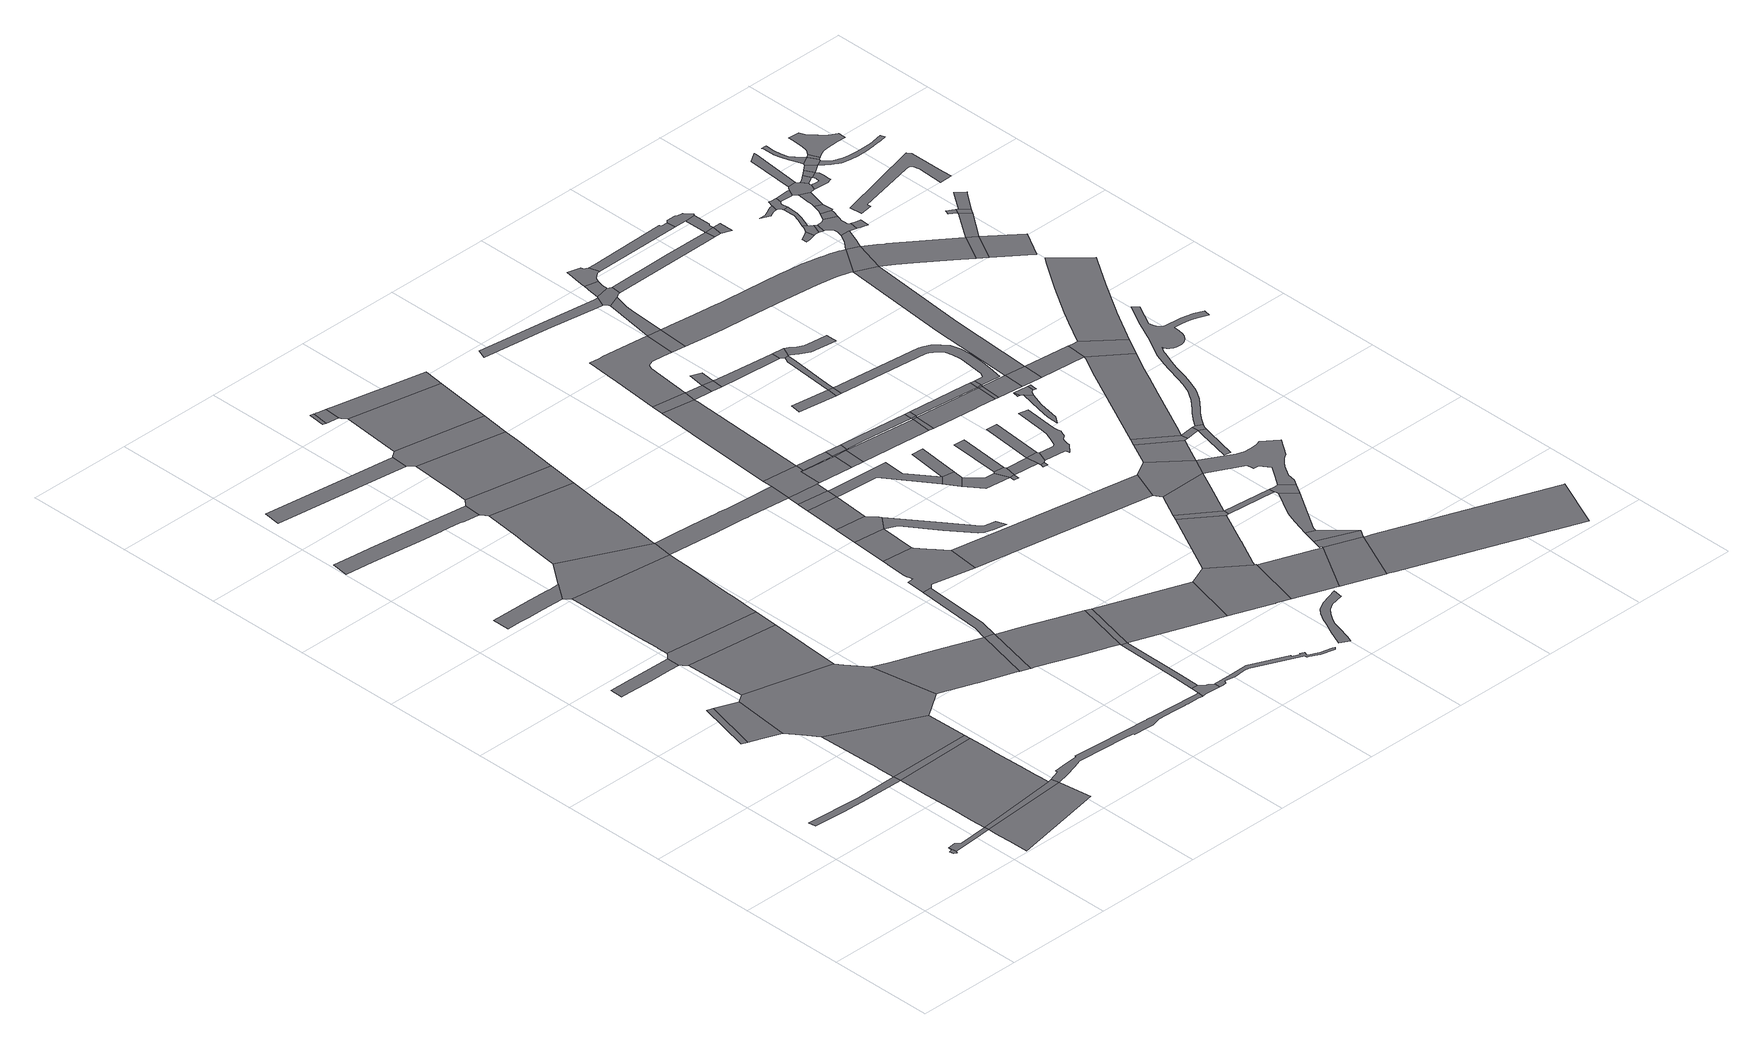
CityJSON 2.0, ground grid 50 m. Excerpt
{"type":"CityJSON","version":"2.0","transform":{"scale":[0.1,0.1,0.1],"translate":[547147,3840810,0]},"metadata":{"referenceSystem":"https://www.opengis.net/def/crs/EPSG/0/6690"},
"CityObjects":{
"road1":{"type":"Road","geometry":[{"type":"MultiSurface","lod":"1","boundaries":[[[0,1,2,3,4,5]]]}]},
"road2":{"type":"Road","attributes":{"RoadStructureAttribute.sectionType":"1"},"geometry":[{"type":"MultiSurface","lod":"1","boundaries":[[[6,7,0,5,8,9,10]]]}]},
"road3":{"type":"Road","attributes":{"RoadStructureAttribute.sectionType":"1"},"geometry":[{"type":"MultiSurface","lod":"1","boundaries":[[[11,12,13,14,15,16,17]]]}]},
"road4":{"type":"Road","geometry":[{"type":"MultiSurface","lod":"1","boundaries":[[[18,19,20,21]]]}]},
"road5":{"type":"Road","attributes":{"RoadStructureAttribute.sectionType":"1"},"geometry":[{"type":"MultiSurface","lod":"1","boundaries":[[[21,20,22,23,24]]]}]},
"road6":{"type":"Road","attributes":{"RoadStructureAttribute.sectionType":"1"},"geometry":[{"type":"MultiSurface","lod":"1","boundaries":[[[25,9,26,27,28,29,30,31]]]}]},
"road7":{"type":"Road","geometry":[{"type":"MultiSurface","lod":"1","boundaries":[[[32,33,10,9,25]]]}]},
"road8":{"type":"Road","attributes":{"RoadStructureAttribute.sectionType":"1"},"geometry":[{"type":"MultiSurface","lod":"1","boundaries":[[[34,35,36,37,38,39,40,41,42,43,10,33]]]}]},
"road9":{"type":"Road","attributes":{"RoadStructureAttribute.sectionType":"1"},"geometry":[{"type":"MultiSurface","lod":"1","boundaries":[[[44,45,46,47,48,49,50,51,52]]]}]},
"road10":{"type":"Road","geometry":[{"type":"MultiSurface","lod":"1","boundaries":[[[17,16,40,39,53]]]}]},
"road11":{"type":"Road","attributes":{"RoadStructureAttribute.sectionType":"1"},"geometry":[{"type":"MultiSurface","lod":"1","boundaries":[[[54,55,56,57,58,59,17,53,60]]]}]},
"road12":{"type":"Road","attributes":{"RoadStructureAttribute.sectionType":"1"},"geometry":[{"type":"MultiSurface","lod":"1","boundaries":[[[61,62,63,64,65,66,67,68,69,70,71,72]]]}]},
"road13":{"type":"Road","geometry":[{"type":"MultiSurface","lod":"1","boundaries":[[[73,74,75,24,23,76,54,60,77,78,79,80,81,82]]]}]},
"road14":{"type":"Road","attributes":{"RoadStructureAttribute.sectionType":"1"},"geometry":[{"type":"MultiSurface","lod":"1","boundaries":[[[83,73,82,84]]]}]},
"road15":{"type":"Road","geometry":[{"type":"MultiSurface","lod":"1","boundaries":[[[85,86,87,52,51,88,89,83,84,90,91]]]}]},
"road16":{"type":"Road","attributes":{"RoadStructureAttribute.sectionType":"1"},"geometry":[{"type":"MultiSurface","lod":"1","boundaries":[[[92,93,94,95,96,97,98,99,100,101,102,103,104,105,106,107,108,109,110,111,112,113]]]}]},
"road17":{"type":"Road","attributes":{"RoadStructureAttribute.sectionType":"1"},"geometry":[{"type":"MultiSurface","lod":"1","boundaries":[[[114,115,116,117,118,85,91,119,120,121,122,123,124,125,126,127,128]]]}]},
"road18":{"type":"Road","attributes":{"RoadStructureAttribute.sectionType":"1"},"geometry":[{"type":"MultiSurface","lod":"1","boundaries":[[[129,130,131,132,133,134]]]}]},
"road19":{"type":"Road","attributes":{"RoadStructureAttribute.sectionType":"1"},"geometry":[{"type":"MultiSurface","lod":"1","boundaries":[[[135,136,137,138,139,140,141,142,143,144,145,146,147,148,32,25,149,150,151,152,153,154,155,156,157,158,159,160,161,162,163,164,165,166,167,168]]]}]},
"road20":{"type":"Road","geometry":[{"type":"MultiSurface","lod":"1","boundaries":[[[169,170,72,71,114,128,171]]]}]},
"road21":{"type":"Road","attributes":{"RoadStructureAttribute.sectionType":"1"},"geometry":[{"type":"MultiSurface","lod":"1","boundaries":[[[172,173,174,175,176,177,178,80,79,179,180,181,182,183,184,185,186,187]]]}]},
"road22":{"type":"Road","attributes":{"RoadStructureAttribute.sectionType":"1"},"geometry":[{"type":"MultiSurface","lod":"1","boundaries":[[[188,189,190,191,192,193,169,171,194,195,196,197]]]}]},
"road23":{"type":"Road","geometry":[{"type":"MultiSurface","lod":"1","boundaries":[[[187,186,198,199,200]]]}]},
"road24":{"type":"Road","geometry":[{"type":"MultiSurface","lod":"1","boundaries":[[[201,202,113,112,203,188,197,204,205,206]]]}]},
"road25":{"type":"Road","geometry":[{"type":"MultiSurface","lod":"1","boundaries":[[[207,208,209,210]]]}]},
"road26":{"type":"Road","attributes":{"RoadStructureAttribute.sectionType":"1"},"geometry":[{"type":"MultiSurface","lod":"1","boundaries":[[[211,212,213,210,209,214,215]]]}]},
"road27":{"type":"Road","attributes":{"RoadStructureAttribute.sectionType":"1"},"geometry":[{"type":"MultiSurface","lod":"1","boundaries":[[[216,217,218,201,206,219,220]]]}]},
"road28":{"type":"Road","attributes":{"RoadStructureAttribute.sectionType":"1"},"geometry":[{"type":"MultiSurface","lod":"1","boundaries":[[[221,222,187,200,223,224,225]]]}]},
"road29":{"type":"Road","geometry":[{"type":"MultiSurface","lod":"1","boundaries":[[[226,168,167,227,228,229,230,231,232,233]]]}]},
"road30":{"type":"Road","attributes":{"RoadStructureAttribute.sectionType":"1"},"geometry":[{"type":"MultiSurface","lod":"1","boundaries":[[[234,235,236,237,199,198,238,239,240,241,242,243,244]]]}]},
"road31":{"type":"Road","attributes":{"RoadStructureAttribute.sectionType":"1"},"geometry":[{"type":"MultiSurface","lod":"1","boundaries":[[[245,246,226,233,247,248]]]}]},
"road32":{"type":"Road","geometry":[{"type":"MultiSurface","lod":"1","boundaries":[[[249,250,251,134,133,252,253,216,220,254]]]}]},
"road33":{"type":"Road","attributes":{"RoadStructureAttribute.sectionType":"1"},"geometry":[{"type":"MultiSurface","lod":"1","boundaries":[[[255,256,257,258,259,260,261,171,128,262,263,264,265,266,267,268,269,270,271,272,273]]]}]},
"road34":{"type":"Road","attributes":{"RoadStructureAttribute.sectionType":"1"},"geometry":[{"type":"MultiSurface","lod":"1","boundaries":[[[274,249,254,275]]]}]},
"road35":{"type":"Road","geometry":[{"type":"MultiSurface","lod":"1","boundaries":[[[244,243,276,245,248,277]]]}]},
"road36":{"type":"Road","geometry":[{"type":"MultiSurface","lod":"1","boundaries":[[[278,279,280,281,282,283,284,285,286,221,225,287,288,289,290,291,292,293,294]]]}]},
"road37":{"type":"Road","geometry":[{"type":"MultiSurface","lod":"1","boundaries":[[[295,215,214,296,297,274,275,298,299,300]]]}]},
"road38":{"type":"Road","attributes":{"RoadStructureAttribute.sectionType":"1"},"geometry":[{"type":"MultiSurface","lod":"1","boundaries":[[[301,278,294,302]]]}]},
"road39":{"type":"Road","geometry":[{"type":"MultiSurface","lod":"1","boundaries":[[[303,304,305,306,307,308,309,310,311,312,313,314,315,316,229,228,317,318,319,320,321,322,323,324,325,326,327,328,329,330]]]}]},
"road40":{"type":"Road","geometry":[{"type":"MultiSurface","lod":"1","boundaries":[[[331,301,302,332,333,334]]]}]},
"road41":{"type":"Road","attributes":{"RoadStructureAttribute.sectionType":"1"},"geometry":[{"type":"MultiSurface","lod":"1","boundaries":[[[335,331,334,336]]]}]},
"road42":{"type":"Road","attributes":{"RoadStructureAttribute.sectionType":"1"},"geometry":[{"type":"MultiSurface","lod":"1","boundaries":[[[277,248,337,338,339,340,341]]]}]},
"road43":{"type":"Road","geometry":[{"type":"MultiSurface","lod":"1","boundaries":[[[342,335,336,343]]]}]},
"road44":{"type":"Road","attributes":{"RoadStructureAttribute.sectionType":"1"},"geometry":[{"type":"MultiSurface","lod":"1","boundaries":[[[272,342,343,344,345]]]}]},
"road45":{"type":"Road","geometry":[{"type":"MultiSurface","lod":"1","boundaries":[[[346,347,273,272,345,348,349,350,351,352]]]}]},
"road46":{"type":"Road","attributes":{"RoadStructureAttribute.sectionType":"1"},"geometry":[{"type":"MultiSurface","lod":"1","boundaries":[[[353,354,355,356,357,358,359,360,361,362,363,364,332,302]]]}]},
"road47":{"type":"Road","attributes":{"RoadStructureAttribute.sectionType":"1"},"geometry":[{"type":"MultiSurface","lod":"1","boundaries":[[[365,366,346,352,367,368]]]}]},
"road48":{"type":"Road","attributes":{"RoadStructureAttribute.sectionType":"1"},"geometry":[{"type":"MultiSurface","lod":"1","boundaries":[[[349,348,369,370]]]}]},
"road49":{"type":"Road","attributes":{"RoadStructureAttribute.sectionType":"1"},"geometry":[{"type":"MultiSurface","lod":"1","boundaries":[[[371,372,373,343,336,374,375,376,377]]]}]},
"road50":{"type":"Road","attributes":{"RoadStructureAttribute.sectionType":"1"},"geometry":[{"type":"MultiSurface","lod":"1","boundaries":[[[352,351,378,379]]]}]},
"road51":{"type":"Road","geometry":[{"type":"MultiSurface","lod":"1","boundaries":[[[380,381,382,341,340,383,384,385,386,387,388,389]]]}]},
"road52":{"type":"Road","geometry":[{"type":"MultiSurface","lod":"1","boundaries":[[[390,391,392,393,394,395,396,397,398,399,400,401,402,403,404,405,406]]]}]},
"road53":{"type":"Road","geometry":[{"type":"MultiSurface","lod":"1","boundaries":[[[370,369,407,408]]]}]},
"road54":{"type":"Road","geometry":[{"type":"MultiSurface","lod":"1","boundaries":[[[409,365,368,410]]]}]},
"road55":{"type":"Road","attributes":{"RoadStructureAttribute.sectionType":"1"},"geometry":[{"type":"MultiSurface","lod":"1","boundaries":[[[290,289,411,412]]]}]},
"road56":{"type":"Road","geometry":[{"type":"MultiSurface","lod":"1","boundaries":[[[378,370,408,413]]]}]},
"road57":{"type":"Road","attributes":{"RoadStructureAttribute.sectionType":"1"},"geometry":[{"type":"MultiSurface","lod":"1","boundaries":[[[379,378,413,414]]]}]},
"road58":{"type":"Road","geometry":[{"type":"MultiSurface","lod":"1","boundaries":[[[377,376,415,416,417]]]}]},
"road59":{"type":"Road","attributes":{"RoadStructureAttribute.sectionType":"1"},"geometry":[{"type":"MultiSurface","lod":"1","boundaries":[[[410,368,418,419]]]}]},
"road60":{"type":"Road","attributes":{"RoadStructureAttribute.sectionType":"1"},"geometry":[{"type":"MultiSurface","lod":"1","boundaries":[[[420,416,415,421,422,423]]]}]},
"road61":{"type":"Road","geometry":[{"type":"MultiSurface","lod":"1","boundaries":[[[424,425,377,417]]]}]},
"road62":{"type":"Road","attributes":{"RoadStructureAttribute.sectionType":"1"},"geometry":[{"type":"MultiSurface","lod":"1","boundaries":[[[426,427,428,429,430,409,410,431,432,433,434,435,436,437]]]}]},
"road63":{"type":"Road","attributes":{"RoadStructureAttribute.sectionType":"7"},"geometry":[{"type":"MultiSurface","lod":"1","boundaries":[[[438,439,387,386,440,441,442,443,444]]]}]},
"road64":{"type":"Road","geometry":[{"type":"MultiSurface","lod":"1","boundaries":[[[419,418,445,446]]]}]},
"road65":{"type":"Road","attributes":{"RoadStructureAttribute.sectionType":"1"},"geometry":[{"type":"MultiSurface","lod":"1","boundaries":[[[408,407,447,448,449,450,451]]]}]},
"road66":{"type":"Road","attributes":{"RoadStructureAttribute.sectionType":"1"},"geometry":[{"type":"MultiSurface","lod":"1","boundaries":[[[452,380,389,453,454,455,456,457]]]}]},
"road67":{"type":"Road","geometry":[{"type":"MultiSurface","lod":"1","boundaries":[[[422,458,459,460]]]}]},
"road68":{"type":"Road","geometry":[{"type":"MultiSurface","lod":"1","boundaries":[[[461,462,419,446]]]}]},
"road69":{"type":"Road","geometry":[{"type":"MultiSurface","lod":"1","boundaries":[[[463,423,422,460,464,465]]]}]},
"road70":{"type":"Road","attributes":{"RoadStructureAttribute.sectionType":"1"},"geometry":[{"type":"MultiSurface","lod":"1","boundaries":[[[466,467,468,469,470,471,472,473]]]}]},
"road71":{"type":"Road","attributes":{"RoadStructureAttribute.sectionType":"1"},"geometry":[{"type":"MultiSurface","lod":"1","boundaries":[[[474,414,413,475,476,477,478]]]}]},
"road72":{"type":"Road","attributes":{"RoadStructureAttribute.sectionType":"1"},"geometry":[{"type":"MultiSurface","lod":"1","boundaries":[[[479,480,463,465]]]}]},
"road73":{"type":"Road","attributes":{"RoadStructureAttribute.sectionType":"1"},"geometry":[{"type":"MultiSurface","lod":"1","boundaries":[[[481,464,460,482,483]]]}]},
"road74":{"type":"Road","geometry":[{"type":"MultiSurface","lod":"1","boundaries":[[[484,485,486,487]]]}]},
"road75":{"type":"Road","geometry":[{"type":"MultiSurface","lod":"1","boundaries":[[[488,452,457,489,490,491]]]}]},
"road76":{"type":"Road","geometry":[{"type":"MultiSurface","lod":"1","boundaries":[[[443,442,492,493,494]]]}]},
"road77":{"type":"Road","geometry":[{"type":"MultiSurface","lod":"1","boundaries":[[[495,496,497,498]]]}]},
"road78":{"type":"Road","attributes":{"RoadStructureAttribute.sectionType":"1"},"geometry":[{"type":"MultiSurface","lod":"1","boundaries":[[[499,446,445,500,501,502]]]}]},
"road79":{"type":"Road","geometry":[{"type":"MultiSurface","lod":"1","boundaries":[[[451,450,503,504]]]}]},
"road80":{"type":"Road","geometry":[{"type":"MultiSurface","lod":"1","boundaries":[[[505,483,482,498,497,506,507]]]}]},
"road81":{"type":"Road","geometry":[{"type":"MultiSurface","lod":"1","boundaries":[[[437,436,508,509,510]]]}]},
"road82":{"type":"Road","geometry":[{"type":"MultiSurface","lod":"1","boundaries":[[[477,511,451,504,512,513]]]}]},
"road83":{"type":"Road","geometry":[{"type":"MultiSurface","lod":"1","boundaries":[[[487,486,514,515]]]}]},
"road84":{"type":"Road","geometry":[{"type":"MultiSurface","lod":"1","boundaries":[[[478,477,513,516]]]}]},
"road85":{"type":"Road","attributes":{"RoadStructureAttribute.sectionType":"1"},"geometry":[{"type":"MultiSurface","lod":"1","boundaries":[[[517,518,519,520,488,491]]]}]},
"road86":{"type":"Road","attributes":{"RoadStructureAttribute.sectionType":"1"},"geometry":[{"type":"MultiSurface","lod":"1","boundaries":[[[521,522,483,505]]]}]},
"road87":{"type":"Road","attributes":{"RoadStructureAttribute.sectionType":"1"},"geometry":[{"type":"MultiSurface","lod":"1","boundaries":[[[523,524,525,526,527,528,487,515]]]}]},
"road88":{"type":"Road","geometry":[{"type":"MultiSurface","lod":"1","boundaries":[[[529,530,531,443,494,532]]]}]},
"road89":{"type":"Road","attributes":{"RoadStructureAttribute.sectionType":"1"},"geometry":[{"type":"MultiSurface","lod":"1","boundaries":[[[533,534,535,536,537,538,510,509]]]}]},
"road90":{"type":"Road","attributes":{"function":"1","RoadStructureAttribute.sectionType":"7"},"geometry":[{"type":"MultiSurface","lod":"1","boundaries":[[[539,529,532,540]]]}]},
"road91":{"type":"Road","attributes":{"RoadStructureAttribute.sectionType":"1"},"geometry":[{"type":"MultiSurface","lod":"1","boundaries":[[[541,542,543,544,545,546,547,548,549,550,551,552,553,554,555,556,557,558,559,560,507,506]]]}]},
"road92":{"type":"Road","attributes":{"RoadStructureAttribute.sectionType":"1"},"geometry":[{"type":"MultiSurface","lod":"1","boundaries":[[[490,489,561,562]]]}]},
"road93":{"type":"Road","attributes":{"RoadStructureAttribute.sectionType":"1"},"geometry":[{"type":"MultiSurface","lod":"1","boundaries":[[[504,503,563,564,565,566]]]}]},
"road94":{"type":"Road","geometry":[{"type":"MultiSurface","lod":"1","boundaries":[[[502,501,567,527,526,568,569]]]}]},
"road95":{"type":"Road","geometry":[{"type":"MultiSurface","lod":"1","boundaries":[[[570,412,411,520,519,571]]]}]},
"road96":{"type":"Road","geometry":[{"type":"MultiSurface","lod":"1","boundaries":[[[572,573,473,472,574,538,537,575,576,577]]]}]},
"road97":{"type":"Road","attributes":{"RoadStructureAttribute.sectionType":"1"},"geometry":[{"type":"MultiSurface","lod":"1","boundaries":[[[578,579,580,581,539,540,582,583]]]}]},
"road98":{"type":"Road","attributes":{"RoadStructureAttribute.sectionType":"1"},"geometry":[{"type":"MultiSurface","lod":"1","boundaries":[[[584,516,513,585,586]]]}]},
"road99":{"type":"Road","attributes":{"RoadStructureAttribute.sectionType":"1"},"geometry":[{"type":"MultiSurface","lod":"1","boundaries":[[[587,588,573,572,589,590]]]}]},
"road100":{"type":"Road","attributes":{"RoadStructureAttribute.sectionType":"1"},"geometry":[{"type":"MultiSurface","lod":"1","boundaries":[[[591,592,593,594,595,596,597,598,599,600,515,514,601,602,603,604,605,606,607,608,609,610,611,612]]]}]},
"road101":{"type":"Road","geometry":[{"type":"MultiSurface","lod":"1","boundaries":[[[613,614,615,616,617,618,619,620,621,569,568]]]}]},
"road102":{"type":"Road","geometry":[{"type":"MultiSurface","lod":"1","boundaries":[[[622,623,587,590,624,625,626,627,628,629,630]]]}]},
"road103":{"type":"Road","attributes":{"RoadStructureAttribute.sectionType":"1"},"geometry":[{"type":"MultiSurface","lod":"1","boundaries":[[[631,570,571,632,633]]]}]},
"road104":{"type":"Road","geometry":[{"type":"MultiSurface","lod":"1","boundaries":[[[634,562,561,635,578,583,636,637]]]}]},
"road105":{"type":"Road","geometry":[{"type":"MultiSurface","lod":"1","boundaries":[[[566,565,638,639]]]}]},
"road106":{"type":"Road","geometry":[{"type":"MultiSurface","lod":"1","boundaries":[[[640,641,642,643,644,645,646,647]]]}]},
"road107":{"type":"Road","geometry":[{"type":"MultiSurface","lod":"1","boundaries":[[[585,566,639,648,612]]]}]},
"road108":{"type":"Road","geometry":[{"type":"MultiSurface","lod":"1","boundaries":[[[586,585,612,611]]]}]},
"road109":{"type":"Road","geometry":[{"type":"MultiSurface","lod":"1","boundaries":[[[649,631,633,650,651]]]}]},
"road110":{"type":"Road","geometry":[{"type":"MultiSurface","lod":"1","boundaries":[[[652,653,654]]]}]},
"road111":{"type":"Road","attributes":{"RoadStructureAttribute.sectionType":"1"},"geometry":[{"type":"MultiSurface","lod":"1","boundaries":[[[639,638,655,656]]]}]},
"road112":{"type":"Road","attributes":{"RoadStructureAttribute.sectionType":"1"},"geometry":[{"type":"MultiSurface","lod":"1","boundaries":[[[657,658,659,660,661,662,663,664,665,666,667,668,669,670,571,519,671,672,673,674,675,637,636]]]}]},
"road113":{"type":"Road","geometry":[{"type":"MultiSurface","lod":"1","boundaries":[[[652,654,640,647,676,677,678]]]}]},
"road114":{"type":"Road","attributes":{"RoadStructureAttribute.sectionType":"7"},"geometry":[{"type":"MultiSurface","lod":"1","boundaries":[[[679,680,681,682,683,494,493,684,685,686,687,688]]]}]},
"road115":{"type":"Road","geometry":[{"type":"MultiSurface","lod":"1","boundaries":[[[689,690,678,677]]]}]},
"road116":{"type":"Road","geometry":[{"type":"MultiSurface","lod":"1","boundaries":[[[691,692,693,694,695,696,697]]]}]},
"road117":{"type":"Road","attributes":{"RoadStructureAttribute.sectionType":"1"},"geometry":[{"type":"MultiSurface","lod":"1","boundaries":[[[698,651,650,691]]]}]},
"road118":{"type":"Road","attributes":{"RoadStructureAttribute.sectionType":"1"},"geometry":[{"type":"MultiSurface","lod":"1","boundaries":[[[699,700,701,702,703,704,705,706,707,708,709,710,711,712,713,714,715,509,508,716,717,718,719,720,721,722,723,724,725]]]}]},
"road119":{"type":"Road","geometry":[{"type":"MultiSurface","lod":"1","boundaries":[[[656,655,726,727,728]]]}]},
"road120":{"type":"Road","attributes":{"RoadStructureAttribute.sectionType":"1"},"geometry":[{"type":"MultiSurface","lod":"1","boundaries":[[[729,577,576,730,731,732]]]}]},
"road121":{"type":"Road","geometry":[{"type":"MultiSurface","lod":"1","boundaries":[[[733,698,691,697,734,735]]]}]},
"road122":{"type":"Road","attributes":{"RoadStructureAttribute.sectionType":"1"},"geometry":[{"type":"MultiSurface","lod":"1","boundaries":[[[736,737,738,628,627,739,740]]]}]},
"road123":{"type":"Road","attributes":{"RoadStructureAttribute.sectionType":"1"},"geometry":[{"type":"MultiSurface","lod":"1","boundaries":[[[741,742,743,649,651,744,745,746,747,748,749]]]}]},
"road124":{"type":"Road","attributes":{"RoadStructureAttribute.sectionType":"1"},"geometry":[{"type":"MultiSurface","lod":"1","boundaries":[[[728,727,741,750]]]}]},
"road125":{"type":"Road","attributes":{"RoadStructureAttribute.sectionType":"1"},"geometry":[{"type":"MultiSurface","lod":"1","boundaries":[[[724,751,656,728,752,753]]]}]},
"road126":{"type":"Road","attributes":{"RoadStructureAttribute.sectionType":"1"},"geometry":[{"type":"MultiSurface","lod":"1","boundaries":[[[732,731,754,755]]]}]},
"road127":{"type":"Road","geometry":[{"type":"MultiSurface","lod":"1","boundaries":[[[756,740,739,757,758,759,760,761,762]]]}]},
"road128":{"type":"Road","attributes":{"RoadStructureAttribute.sectionType":"1"},"geometry":[{"type":"MultiSurface","lod":"1","boundaries":[[[763,764,758,757,732,755]]]}]},
"road129":{"type":"Road","geometry":[{"type":"MultiSurface","lod":"1","boundaries":[[[765,766,755,754]]]}]},
"road130":{"type":"Road","geometry":[{"type":"MultiSurface","lod":"1","boundaries":[[[767,750,741,749,768,769,770]]]}]},
"road131":{"type":"Road","geometry":[{"type":"MultiSurface","lod":"1","boundaries":[[[725,724,753,771]]]}]},
"road132":{"type":"Road","attributes":{"RoadStructureAttribute.sectionType":"1"},"geometry":[{"type":"MultiSurface","lod":"1","boundaries":[[[772,773,774,775,776,777,778,779,780,781,782,783,784,785,786,787,788,789,790,791,792,793,794,795,796,797,798,799,800,801,802,803,804,805,806,807,808,809,810,811,812,813,814,815,816,817,818,819,820,821,822,823,824,825,826,827,828,829,830,831,832,833,834,733,735]]]}]},
"road133":{"type":"Road","geometry":[{"type":"MultiSurface","lod":"1","boundaries":[[[835,836,837,838,839,840,841]]]}]},
"road134":{"type":"Road","geometry":[{"type":"MultiSurface","lod":"1","boundaries":[[[842,843,835,841,844,845,846,847,848]]]}]},
"road135":{"type":"Road","attributes":{"RoadStructureAttribute.sectionType":"1"},"geometry":[{"type":"MultiSurface","lod":"1","boundaries":[[[849,850,725,771,851,852]]]}]},
"road136":{"type":"Road","geometry":[{"type":"MultiSurface","lod":"1","boundaries":[[[853,854,855,856,857,858,859,860,861,862]]]}]},
"road137":{"type":"Road","attributes":{"RoadStructureAttribute.sectionType":"1"},"geometry":[{"type":"MultiSurface","lod":"1","boundaries":[[[846,845,863,864]]]}]},
"road138":{"type":"Road","attributes":{"RoadStructureAttribute.sectionType":"1"},"geometry":[{"type":"MultiSurface","lod":"1","boundaries":[[[865,866,867,868,869,870,871,872,873,842,848]]]}]},
"road139":{"type":"Road","geometry":[{"type":"MultiSurface","lod":"1","boundaries":[[[874,875,876,864,863,877,878,879,880,849,852,881,882,883,884,885,886,887]]]}]},
"road140":{"type":"Road","attributes":{"RoadStructureAttribute.sectionType":"1"},"geometry":[{"type":"MultiSurface","lod":"1","boundaries":[[[888,889,890,771,753,891,892,893,894,895]]]}]},
"road141":{"type":"Road","geometry":[{"type":"MultiSurface","lod":"1","boundaries":[[[896,897,853,862,898,899,870,869,900,901,902,903,904]]]}]},
"road142":{"type":"Road","attributes":{"RoadStructureAttribute.sectionType":"1"},"geometry":[{"type":"MultiSurface","lod":"1","boundaries":[[[905,906,907,908,909,910,770,769,911,912,913,914,915,916,917,918]]]}]},
"road143":{"type":"Road","attributes":{"RoadStructureAttribute.sectionType":"1"},"geometry":[{"type":"MultiSurface","lod":"1","boundaries":[[[919,874,887,920,921,922]]]}]},
"road144":{"type":"Road","geometry":[{"type":"MultiSurface","lod":"1","boundaries":[[[923,924,925,926,882,881]]]}]},
"road145":{"type":"Road","geometry":[{"type":"MultiSurface","lod":"1","boundaries":[[[927,928,929,919,922,930,931]]]}]},
"road146":{"type":"Road","attributes":{"RoadStructureAttribute.sectionType":"1"},"geometry":[{"type":"MultiSurface","lod":"1","boundaries":[[[932,933,904,903,934,935,936]]]}]},
"road147":{"type":"Road","attributes":{"RoadStructureAttribute.sectionType":"1"},"geometry":[{"type":"MultiSurface","lod":"1","boundaries":[[[937,938,939,940,941,927,931,942,943]]]}]},
"road148":{"type":"Road","geometry":[{"type":"MultiSurface","lod":"1","boundaries":[[[895,894,944,945]]]}]},
"road149":{"type":"Road","geometry":[{"type":"MultiSurface","lod":"1","boundaries":[[[946,947,948,932,936,949,950,937,943,951,952,953,954,955]]]}]},
"road150":{"type":"Road","attributes":{"RoadStructureAttribute.sectionType":"1"},"geometry":[{"type":"MultiSurface","lod":"1","boundaries":[[[945,944,956,957,958]]]}]},
"road151":{"type":"Road","attributes":{"RoadStructureAttribute.sectionType":"1"},"geometry":[{"type":"MultiSurface","lod":"1","boundaries":[[[959,960,961,962,963,964,948,947]]]}]},
"road152":{"type":"Road","attributes":{"RoadStructureAttribute.sectionType":"1"},"geometry":[{"type":"MultiSurface","lod":"1","boundaries":[[[965,966,955,954,967,968,969]]]}]},
"road153":{"type":"Road","geometry":[{"type":"MultiSurface","lod":"1","boundaries":[[[970,971,972,973,974,975,976,977,978,979,980,981,982,983,952,951]]]}]},
"road154":{"type":"Road","attributes":{"RoadStructureAttribute.sectionType":"1"},"geometry":[{"type":"MultiSurface","lod":"1","boundaries":[[[984,985,895,945,986]]]}]},
"road155":{"type":"Road","geometry":[{"type":"MultiSurface","lod":"1","boundaries":[[[987,988,965,969,979,978]]]}]},
"road156":{"type":"Road","attributes":{"RoadStructureAttribute.sectionType":"1"},"geometry":[{"type":"MultiSurface","lod":"1","boundaries":[[[989,987,978,990]]]}]},
"road157":{"type":"Road","geometry":[{"type":"MultiSurface","lod":"1","boundaries":[[[991,992,984,993]]]}]},
"road158":{"type":"Road","geometry":[{"type":"MultiSurface","lod":"1","boundaries":[[[993,984,986,994,995]]]}]},
"road159":{"type":"Road","geometry":[{"type":"MultiSurface","lod":"1","boundaries":[[[996,997,989,990,998,999]]]}]},
"road160":{"type":"Road","attributes":{"RoadStructureAttribute.sectionType":"1"},"geometry":[{"type":"MultiSurface","lod":"1","boundaries":[[[1000,1001,1002,1003,1004,1005,1006,1007,1008,997,996,1009,1010,1011,1012,1013,1014]]]}]},
"road161":{"type":"Road","attributes":{"RoadStructureAttribute.sectionType":"1"},"geometry":[{"type":"MultiSurface","lod":"1","boundaries":[[[1015,1016,1017,1018,1019,1020,1021,1022,1023,1024,1025,1026,1027,1028,1029]]]}]},
"road162":{"type":"Road","attributes":{"RoadStructureAttribute.sectionType":"1"},"geometry":[{"type":"MultiSurface","lod":"1","boundaries":[[[1030,996,999,1031]]]}]},
"road163":{"type":"Road","attributes":{"RoadStructureAttribute.sectionType":"1"},"geometry":[{"type":"MultiSurface","lod":"1","boundaries":[[[1032,1033,995,994,1034,1035]]]}]},
"road164":{"type":"Road","geometry":[{"type":"MultiSurface","lod":"1","boundaries":[[[1036,1037,1038,1039,1030,1031,1040,1041,1042,1043,1044,1045,1046,1047,1048,1049,1050,1051]]]}]},
"road165":{"type":"Road","attributes":{"RoadStructureAttribute.sectionType":"1"},"geometry":[{"type":"MultiSurface","lod":"1","boundaries":[[[1052,1053,1054,1055,1056,1057,1058,1059,1060,1061,1062,998,990,1063,1064,1065,1066,1067,1068,1069,1070,1071,1072,1073,1074,1075]]]}]}
},
"vertices":[
[373,242,0],[373,223,0],[356,217,0],[360,200,0],[372,193,0],[378,203,0],
[429,227,0],[412,246,0],[485,211,0],[575,218,0],[574,240,0],
[362,738,0],[100,753,0],[105,719,0],[253,710,0],[353,706,0],[564,703,0],[562,740,0],
[360,1587,0],[293,1326,0],[319,1316,0],[386,1577,0],
[382,1294,0],[462,1262,0],[491,1537,0],
[1001,249,0],[575,209,0],[575,196,0],[575,156,0],[576,100,0],[578,8,0],[1022,93,0],
[993,288,0],[972,281,0],
[972,330,0],[971,352,0],[969,439,0],[966,571,0],[965,627,0],[963,713,0],[565,703,0],[568,556,0],[571,405,0],[572,311,0],
[301,1949,0],[296,1949,0],[188,1951,0],[187,1891,0],[201,1891,0],[347,1887,0],[454,1886,0],[499,1885,0],[500,1946,0],
[962,742,0],
[555,1137,0],[557,1026,0],[559,917,0],[560,872,0],[561,851,0],[561,814,0],[959,942,0],
[507,2614,0],[493,2614,0],[398,2617,0],[267,2620,0],[196,2620,0],[196,2539,0],[263,2538,0],[306,2537,0],[390,2536,0],[491,2533,0],[493,2533,0],[552,2613,0],
[534,1564,0],[516,1553,0],[508,1548,0],[508,1200,0],[1067,1014,0],[1075,1019,0],[1085,1025,0],[1030,1337,0],[964,1426,0],[941,1456,0],
[527,1856,0],[966,1808,0],
[525,1974,0],[516,1964,0],[508,1955,0],[500,1885,0],[510,1874,0],[971,1881,0],[974,1926,0],
[629,3261,0],[583,3267,0],[492,3279,0],[475,3281,0],[421,3288,0],[381,3294,0],[375,3294,0],[269,3307,0],[197,3316,0],[125,3325,0],[16,3339,0],[6,3259,0],[141,3241,0],[204,3233,0],[393,3209,0],[466,3201,0],[483,3199,0],[486,3199,0],[573,3188,0],[596,3184,0],[667,3174,0],[672,3255,0],
[521,2506,0],[523,2127,0],[524,2031,0],[524,2024,0],[525,1976,0],[977,1956,0],[983,2053,0],[985,2072,0],[986,2092,0],[987,2109,0],[990,2152,0],[995,2219,0],[1002,2321,0],[1006,2387,0],[1010,2446,0],
[610,3708,0],[74,3777,0],[62,3696,0],[595,3628,0],[697,3615,0],[703,3697,0],
[1797,296,0],[1683,303,0],[1595,307,0],[1551,309,0],[1546,309,0],[1542,309,0],[1446,316,0],[1429,317,0],[1288,325,0],[1174,333,0],[1172,326,0],[1112,321,0],[1046,315,0],[1046,304,0],[1063,265,0],[1116,281,0],[1162,296,0],[1173,296,0],[1291,288,0],[1389,282,0],[1443,277,0],[1444,277,0],[1445,272,0],[1517,268,0],[1543,266,0],[1552,269,0],[1589,279,0],[1670,274,0],[1728,272,0],[1729,272,0],[1744,271,0],[1797,270,0],[1820,266,0],[1827,295,0],
[637,2729,0],[609,2692,0],[1022,2545,0],
[1491,1167,0],[1477,1172,0],[1328,1226,0],[1199,1274,0],[1177,1282,0],[1139,1296,0],[1100,1310,0],[1096,1020,0],[1183,989,0],[1253,963,0],[1254,963,0],[1277,954,0],[1321,939,0],[1415,905,0],[1428,900,0],[1493,1166,0],
[690,3141,0],[687,3116,0],[683,3079,0],[668,2958,0],[664,2922,0],[648,2807,0],[1023,2555,0],[1052,2779,0],[1061,2854,0],[1088,3065,0],
[1474,884,0],[1536,1150,0],[1537,1152,0],
[701,3286,0],[681,3264,0],[671,3169,0],[1099,3147,0],[1105,3197,0],[1107,3211,0],
[675,4130,0],[666,4051,0],[682,4048,0],[692,4128,0],
[707,4125,0],[703,4125,0],[695,4127,0],[741,4038,0],[748,4117,0],
[724,3585,0],[713,3424,0],[706,3342,0],[1135,3428,0],[1144,3502,0],
[1539,1554,0],[1513,1232,0],[1558,1238,0],[1582,1551,0],[1582,1553,0],
[1828,336,0],[1840,268,0],[1915,265,0],[1915,294,0],[1894,308,0],[1889,311,0],[1862,332,0],[1859,333,0],
[1790,1056,0],[1695,1091,0],[1625,1117,0],[1568,1138,0],[1475,883,0],[1492,877,0],[1659,816,0],[1779,773,0],[1792,767,0],[1839,749,0],[1905,1013,0],
[1840,744,0],[1833,433,0],[1863,433,0],[1868,738,0],
[737,3720,0],[721,3709,0],[708,3700,0],[701,3615,0],[706,3609,0],[1162,3639,0],
[1517,2501,0],[1397,2511,0],[1361,2515,0],[1336,2517,0],[1309,2519,0],[1211,2528,0],[1116,2536,0],[1012,2446,0],[1256,2424,0],[1260,2424,0],[1273,2423,0],[1276,2423,0],[1385,2413,0],[1403,2411,0],[1410,2411,0],[1424,2409,0],[1428,2409,0],[1619,2391,0],[1626,2493,0],
[764,4006,0],[1198,3921,0],
[1840,748,0],[1934,1002,0],
[1577,1817,0],[1575,1790,0],[1568,1695,0],[1568,1673,0],[1574,1659,0],[1576,1655,0],[1581,1648,0],[1546,1645,0],[1543,1599,0],[1602,1571,0],[1785,1530,0],[1803,1527,0],[1821,1680,0],[1783,1727,0],[1775,1737,0],[1724,1799,0],[1722,1802,0],
[767,4113,0],[742,4037,0],[747,4030,0],[1202,3950,0],[1211,4018,0],[779,4110,0],
[1589,1988,0],[1736,1972,0],
[2421,139,0],[2365,151,0],[2319,173,0],[2313,176,0],[2314,178,0],[2319,193,0],[2300,202,0],[2297,196,0],[2265,212,0],[2266,218,0],[2092,295,0],[2063,293,0],[2008,294,0],[1948,294,0],[1935,264,0],[1937,264,0],[1947,264,0],[1957,279,0],[2009,271,0],[2063,276,0],[2085,273,0],[2303,178,0],[2303,166,0],[2307,165,0],[2313,161,0],[2355,140,0],[2419,122,0],[2431,134,0],
[1598,2103,0],[1787,2035,0],[1780,2045,0],[1744,2087,0],
[1610,2275,0],[1758,2259,0],
[1874,736,0],[2142,637,0],[2143,637,0],[2279,587,0],[2347,850,0],
[1614,2331,0],[1762,2314,0],
[1767,2378,0],[1769,2378,0],
[1629,2542,0],[1627,2502,0],[1776,2377,0],[1781,2481,0],[1782,2485,0],[1794,2484,0],[1796,2525,0],
[1781,1952,0],[1793,1945,0],[1895,1798,0],[1981,1689,0],[2001,1675,0],[2044,1662,0],[2104,1651,0],[2086,1695,0],[2038,1705,0],[2028,1710,0],[2010,1735,0],[1929,1841,0],
[1674,3156,0],[1654,2913,0],[1829,3115,0],[1829,3130,0],
[1944,2362,0],[1950,2463,0],
[2056,2190,0],[2062,2290,0],[1777,2312,0],[1778,2257,0],[1965,2242,0],[2117,2027,0],[2152,2063,0],
[1943,2470,0],[1946,2510,0],
[2440,886,0],[2416,876,0],[2368,858,0],[2466,517,0],[2475,513,0],[2477,515,0],[2541,491,0],[2608,753,0],[2609,757,0],[2602,760,0],
[2516,150,0],[2535,215,0],[2547,255,0],[2562,283,0],[2579,308,0],[2599,331,0],[2631,351,0],[2694,364,0],[2701,409,0],[2614,383,0],[2574,363,0],[2554,340,0],[2532,303,0],[2517,267,0],[2490,212,0],[2461,144,0],[2505,121,0],
[2004,2356,0],[2010,2458,0],
[1679,3213,0],[1838,3190,0],
[2654,1384,0],[2710,1527,0],
[2018,2463,0],
[2021,2502,0],
[2162,1962,0],[2205,2006,0],[2210,2054,0],
[1918,3122,0],[1921,3178,0],
[2268,1937,0],[2219,1882,0],[2341,1870,0],[2316,1933,0],
[2233,2252,0],[2178,2256,0],
[1781,3597,0],[1764,3598,0],[1713,3603,0],[1705,3493,0],[1700,3434,0],[1861,3405,0],[1869,3423,0],[1883,3430,0],[1898,3436,0],[1956,3429,0],[1994,3424,0],[2006,3573,0],
[2842,666,0],[2819,675,0],[2703,430,0],[2735,419,0],[2736,418,0],[2878,653,0],[2877,653,0],
[1970,3117,0],[1974,3171,0],
[2132,2345,0],[2153,2343,0],[2317,2327,0],[2339,2325,0],[2350,2424,0],
[2602,1202,0],[2607,769,0],[2611,777,0],[2680,912,0],[2681,915,0],[2765,1080,0],
[2339,1845,0],[2362,1843,0],[2364,1871,0],
[1980,3239,0],[1933,3258,0],
[2321,1940,0],[2376,1926,0],[2371,1936,0],
[2031,3897,0],[1761,3932,0],[1461,3971,0],[1446,3926,0],[1761,3887,0],[2002,3851,0],[2029,3847,0],[2051,3897,0],
[2128,2492,0],[2037,2464,0],[2111,2458,0],[2348,2434,0],[2351,2471,0],
[2393,2181,0],[2341,2185,0],
[2383,1923,0],[2486,1859,0],[2481,1917,0],
[2073,2828,0],[2066,2778,0],[2247,2754,0],[2252,2803,0],
[2615,1229,0],[2777,1079,0],[2779,1107,0],[2778,1107,0],
[2738,418,0],[2931,347,0],[3044,591,0],
[2484,1827,0],[2507,1824,0],[2509,1847,0],[2489,1844,0],
[2106,3153,0],[2054,3110,0],[2269,3092,0],[2272,3136,0],
[2363,2322,0],[2369,2422,0],
[2536,1917,0],[2519,1854,0],[2541,1907,0],
[2062,3416,0],[2074,3566,0],[2009,3573,0],
[2350,2429,0],[2372,2429,0],[2374,2432,0],
[2272,2751,0],[2277,2800,0],
[2376,2469,0],
[2779,1108,0],[2855,1258,0],[2902,1350,0],[2675,1346,0],
[2561,2165,0],[2508,2169,0],
[2283,2869,0],[2302,3032,0],[2302,3035,0],[2307,3082,0],[2287,3080,0],[2275,3053,0],
[2883,707,0],[2871,663,0],[2882,659,0],[3069,630,0],
[2081,3660,0],[2085,3740,0],[2090,3775,0],[2100,3812,0],[2109,3845,0],[2050,3822,0],
[2902,774,0],[2942,757,0],
[2619,1845,0],[2627,1841,0],[2629,1823,0],[2666,1864,0],[2666,1876,0],[2671,1894,0],[2676,1909,0],[2693,1919,0],[2708,1954,0],[2703,1966,0],[2703,1976,0],[2703,1996,0],[2719,2147,0],[2673,2156,0],[2660,2013,0],[2653,1978,0],[2638,1936,0],[2623,1906,0],[2616,1901,0],[2606,1900,0],
[3012,1060,0],[3010,1086,0],
[2577,2301,0],[2596,2300,0],[2678,2291,0],[2685,2392,0],
[2282,3087,0],[2309,3087,0],[2329,3130,0],
[2787,1568,0],[2943,1432,0],
[2124,3915,0],[2056,3902,0],[2044,3837,0],[2122,3855,0],[2137,3858,0],[2144,3908,0],
[3019,1040,0],[2951,922,0],[2941,902,0],[2924,854,0],[2948,776,0],[3078,982,0],
[2658,2443,0],[2685,2400,0],[2687,2440,0],
[2071,3990,0],[2063,3945,0],[2126,3945,0],[2133,3975,0],
[2800,2389,0],[2811,2438,0],[2821,2508,0],[2826,2582,0],[2823,2632,0],[2811,2678,0],[2789,2708,0],[2760,2733,0],[2735,2747,0],[2712,2756,0],[2700,2707,0],[2714,2702,0],[2731,2692,0],[2752,2673,0],[2765,2656,0],[2773,2625,0],[2776,2582,0],[2771,2513,0],[2763,2456,0],[2749,2434,0],[2709,2438,0],[2707,2398,0],
[2317,3082,0],[2347,3060,0],[2390,3036,0],[2512,3019,0],[2514,3074,0],[2447,3079,0],[2402,3086,0],[2374,3098,0],[2349,3118,0],
[2089,4105,0],[2074,4012,0],[2141,3994,0],[2143,3998,0],[2168,4016,0],[2185,4018,0],[2172,4068,0],[2152,4075,0],[2149,4090,0],
[2845,1682,0],[2970,1484,0],[3009,1560,0],
[3039,1083,0],[3017,1055,0],[3109,1032,0],[3055,1082,0],
[2697,2290,0],[2704,2390,0],
[2778,2232,0],[2751,2117,0],[2739,2059,0],[2737,2024,0],[2737,2002,0],[2762,2037,0],[2781,2137,0],[2803,2202,0],
[2705,2392,0],
[2863,1717,0],[3029,1562,0],[3026,1595,0],
[2759,2270,0],[2755,2242,0],[2765,2239,0],
[2816,2278,0],[2820,2378,0],
[3128,1062,0],[3134,1102,0],[3166,1154,0],[3182,1174,0],[3203,1194,0],[3226,1210,0],[3282,1292,0],[3214,1345,0],[3194,1340,0],[3171,1337,0],[3151,1336,0],[3127,1338,0],[3111,1341,0],[3091,1350,0],[3065,1263,0],[3068,1230,0],[3094,1230,0],[3124,1184,0],[3090,1132,0],
[2815,2225,0],[2828,2230,0],[2830,2263,0],
[3855,288,0],[3854,288,0],[3461,435,0],[3081,577,0],[3056,586,0],[2941,343,0],[2963,335,0],[3309,204,0],[3755,36,0],[3865,284,0],
[2843,2228,0],[2845,2261,0],
[3096,1570,0],[3087,1537,0],[3087,1536,0],[3051,1380,0],[3082,1373,0],[3118,1528,0],[3126,1556,0],
[3094,1601,0],
[2962,3446,0],[2957,3448,0],[2944,3453,0],[2922,3460,0],[2892,3468,0],[2877,3471,0],[2852,3477,0],[2828,3482,0],[2789,3489,0],[2731,3497,0],[2679,3503,0],[2601,3511,0],[2409,3527,0],[2377,3530,0],[2352,3533,0],[2245,3546,0],[2122,3561,0],[2164,3403,0],[2251,3392,0],[2369,3383,0],[2571,3362,0],[2732,3346,0],[2777,3339,0],[2822,3330,0],[2884,3313,0],[2897,3308,0],[2983,3439,0],
[2855,2274,0],[2914,2268,0],[2920,2368,0],
[2448,3911,0],[2620,3865,0],[2675,3865,0],[2674,3913,0],
[3110,1602,0],[3129,1566,0],[3139,1587,0],
[2580,4067,0],[2575,4075,0],[2202,4066,0],[2612,4024,0],[2611,4067,0],
[3133,2247,0],[3128,2236,0],[3070,2125,0],[3053,1648,0],[3162,1863,0],[3213,1963,0],[3249,2036,0],[3288,2107,0],[3294,2118,0],
[3140,2345,0],
[2845,2782,0],[2945,2774,0],[2993,3261,0],
[2711,3866,0],[2717,3914,0],
[2621,4078,0],[2673,4025,0],[2722,4027,0],[2729,4036,0],[2700,4069,0],[2672,4071,0],[2666,4078,0],
[2716,3936,0],[2723,3945,0],
[2756,3848,0],[2756,3914,0],
[3166,2342,0],[3332,2187,0],[3343,2207,0],[3188,2340,0],
[3038,3412,0],
[3162,1620,0],[3177,1639,0],[3185,1648,0],[3208,1672,0],[3251,1721,0],[3273,1755,0],[3285,1774,0],[3306,1825,0],[3321,1870,0],[3341,1940,0],[3353,1978,0],[3375,2034,0],[3381,2049,0],[3397,2078,0],[3400,2068,0],[3405,2058,0],[3414,2049,0],[3427,2041,0],[3440,2036,0],[3451,2035,0],[3468,2036,0],[3482,2040,0],[3498,2050,0],[3514,2069,0],[3522,2088,0],[3527,2113,0],[3528,2138,0],[3566,2137,0],[3588,2134,0],[3611,2129,0],[3639,2120,0],[3687,2101,0],[3694,2134,0],[3650,2152,0],[3619,2161,0],[3594,2166,0],[3568,2169,0],[3529,2171,0],[3518,2172,0],[3508,2175,0],[3498,2180,0],[3487,2189,0],[3483,2198,0],[3480,2207,0],[3475,2231,0],[3477,2235,0],[3531,2336,0],[3507,2360,0],[3448,2249,0],[3397,2146,0],[3352,2063,0],[3345,2047,0],[3322,1989,0],[3310,1949,0],[3290,1880,0],[3276,1836,0],[3257,1789,0],[3246,1772,0],[3225,1740,0],[3184,1694,0],[3161,1669,0],[3152,1659,0],[3136,1639,0],
[2956,3634,0],[2931,3619,0],[2909,3609,0],[2910,3584,0],[2929,3585,0],[2947,3590,0],[2962,3594,0],
[2976,3674,0],[2971,3660,0],[2974,3598,0],[2991,3596,0],[3009,3644,0],[3000,3650,0],[2992,3662,0],
[3040,3519,0],[3015,3474,0],[3060,3459,0],[3082,3517,0],
[2987,3854,0],[2975,3854,0],[2965,3848,0],[2941,3836,0],[2923,3829,0],[2892,3830,0],[2936,3808,0],[2946,3815,0],[2962,3822,0],[2979,3825,0],
[3011,3589,0],[3021,3634,0],
[3013,3715,0],[3022,3751,0],[3022,3757,0],[3024,3778,0],[3025,3807,0],[3003,3802,0],[3002,3762,0],[3002,3746,0],[2992,3713,0],
[3066,3647,0],[3049,3637,0],[3024,3635,0],[3015,3588,0],[3035,3574,0],[3044,3562,0],[3045,3544,0],[3117,3510,0],[3122,3550,0],[3112,3558,0],[3112,3570,0],[3112,3592,0],[3117,3609,0],[3121,3621,0],
[3126,3352,0],[3121,3355,0],[3096,3375,0],[3050,3225,0],[3106,3183,0],[3234,3086,0],[3307,3029,0],[3378,3160,0],
[3009,3880,0],[2997,3884,0],[2991,3823,0],[2999,3815,0],[3023,3826,0],[3021,3835,0],[3024,3844,0],[3030,3850,0],[3036,3880,0],
[3502,2838,0],[3500,2836,0],[3477,2803,0],[3385,2666,0],[3292,2520,0],[3256,2459,0],[3356,2231,0],[3439,2373,0],[3459,2405,0],[3462,2410,0],[3463,2412,0],[3543,2540,0],[3636,2680,0],[3647,2696,0],
[3085,3682,0],[3130,3651,0],[3131,3653,0],[3131,3666,0],
[3165,3495,0],[3165,3497,0],[3167,3538,0],[3145,3544,0],
[3103,3734,0],[3098,3715,0],[3093,3701,0],[3140,3668,0],[3137,3720,0],
[3111,3883,0],[3103,3883,0],[3038,3852,0],[3092,3850,0],[3094,3850,0],
[3114,3833,0],[3110,3788,0],[3109,3783,0],[3108,3768,0],[3107,3750,0],[3155,3786,0],[3162,3813,0],
[3348,2997,0],[3419,3128,0],
[3171,3896,0],[3166,3906,0],[3126,3900,0],[3107,3842,0],[3110,3838,0],[3187,3818,0],[3199,3848,0],[3196,3853,0],[3199,3861,0],[3181,3891,0],
[3493,2881,0],[3496,2879,0],[3567,3005,0],
[3170,3941,0],[3180,4028,0],[3192,4149,0],[3193,4161,0],[3144,4130,0],[3131,3968,0],
[3221,3918,0],[3194,3896,0],[3223,3876,0],[3226,3879,0],[3234,3884,0],
[3227,3815,0],[3259,3812,0],[3272,3817,0],[3279,3819,0],[3280,3836,0],[3281,3857,0],[3280,3874,0],[3279,3884,0],[3271,3899,0],[3239,3879,0],[3244,3866,0],[3241,3846,0],[3222,3846,0],[3204,3848,0],
[3474,3301,0],[3472,3294,0],[3514,3258,0],
[3249,3940,0],[3231,3926,0],
[3275,3962,0],[3313,3927,0],
[3451,3346,0],[3442,3323,0],[3485,3323,0],
[3529,3279,0],[3494,3316,0],
[3320,3992,0],[3280,3972,0],[3343,3942,0],[3345,3950,0],
[3238,4164,0],[3239,4155,0],[3241,4131,0],[3239,4096,0],[3247,4065,0],[3247,4064,0],[3257,4031,0],[3267,4006,0],[3270,3999,0],[3287,4029,0],[3272,4052,0],[3264,4084,0],[3263,4090,0],[3259,4121,0],[3260,4163,0],
[3632,3545,0],[3633,3718,0],[3622,3738,0],[3196,3626,0],[3202,3568,0],[3262,3577,0],[3259,3592,0],[3261,3597,0],[3456,3641,0],[3543,3659,0],[3561,3660,0],[3573,3652,0],[3581,3622,0],[3575,3497,0],[3637,3500,0],
[3337,4005,0],[3357,3957,0],
[3563,3412,0],[3548,3392,0],[3596,3370,0],[3603,3378,0],
[3364,4140,0],[3363,4119,0],[3359,4060,0],[3352,4027,0],[3370,3965,0],[3386,3973,0],[3395,3978,0],[3420,3983,0],[3483,3984,0],[3524,3982,0],[3525,4022,0],[3505,4034,0],[3477,4051,0],[3459,4071,0],[3426,4111,0],[3414,4135,0],
[3588,3887,0],[3579,3885,0],[3554,3883,0],[3524,3882,0],[3484,3881,0],[3449,3886,0],[3420,3891,0],[3411,3893,0],[3389,3901,0],[3371,3908,0],[3351,3927,0],[3333,3907,0],[3354,3892,0],[3364,3885,0],[3381,3876,0],[3391,3870,0],[3434,3861,0],[3471,3856,0],[3519,3856,0],[3564,3862,0],[3581,3865,0],[3611,3869,0],[3639,3873,0],[3631,3895,0]
]}
